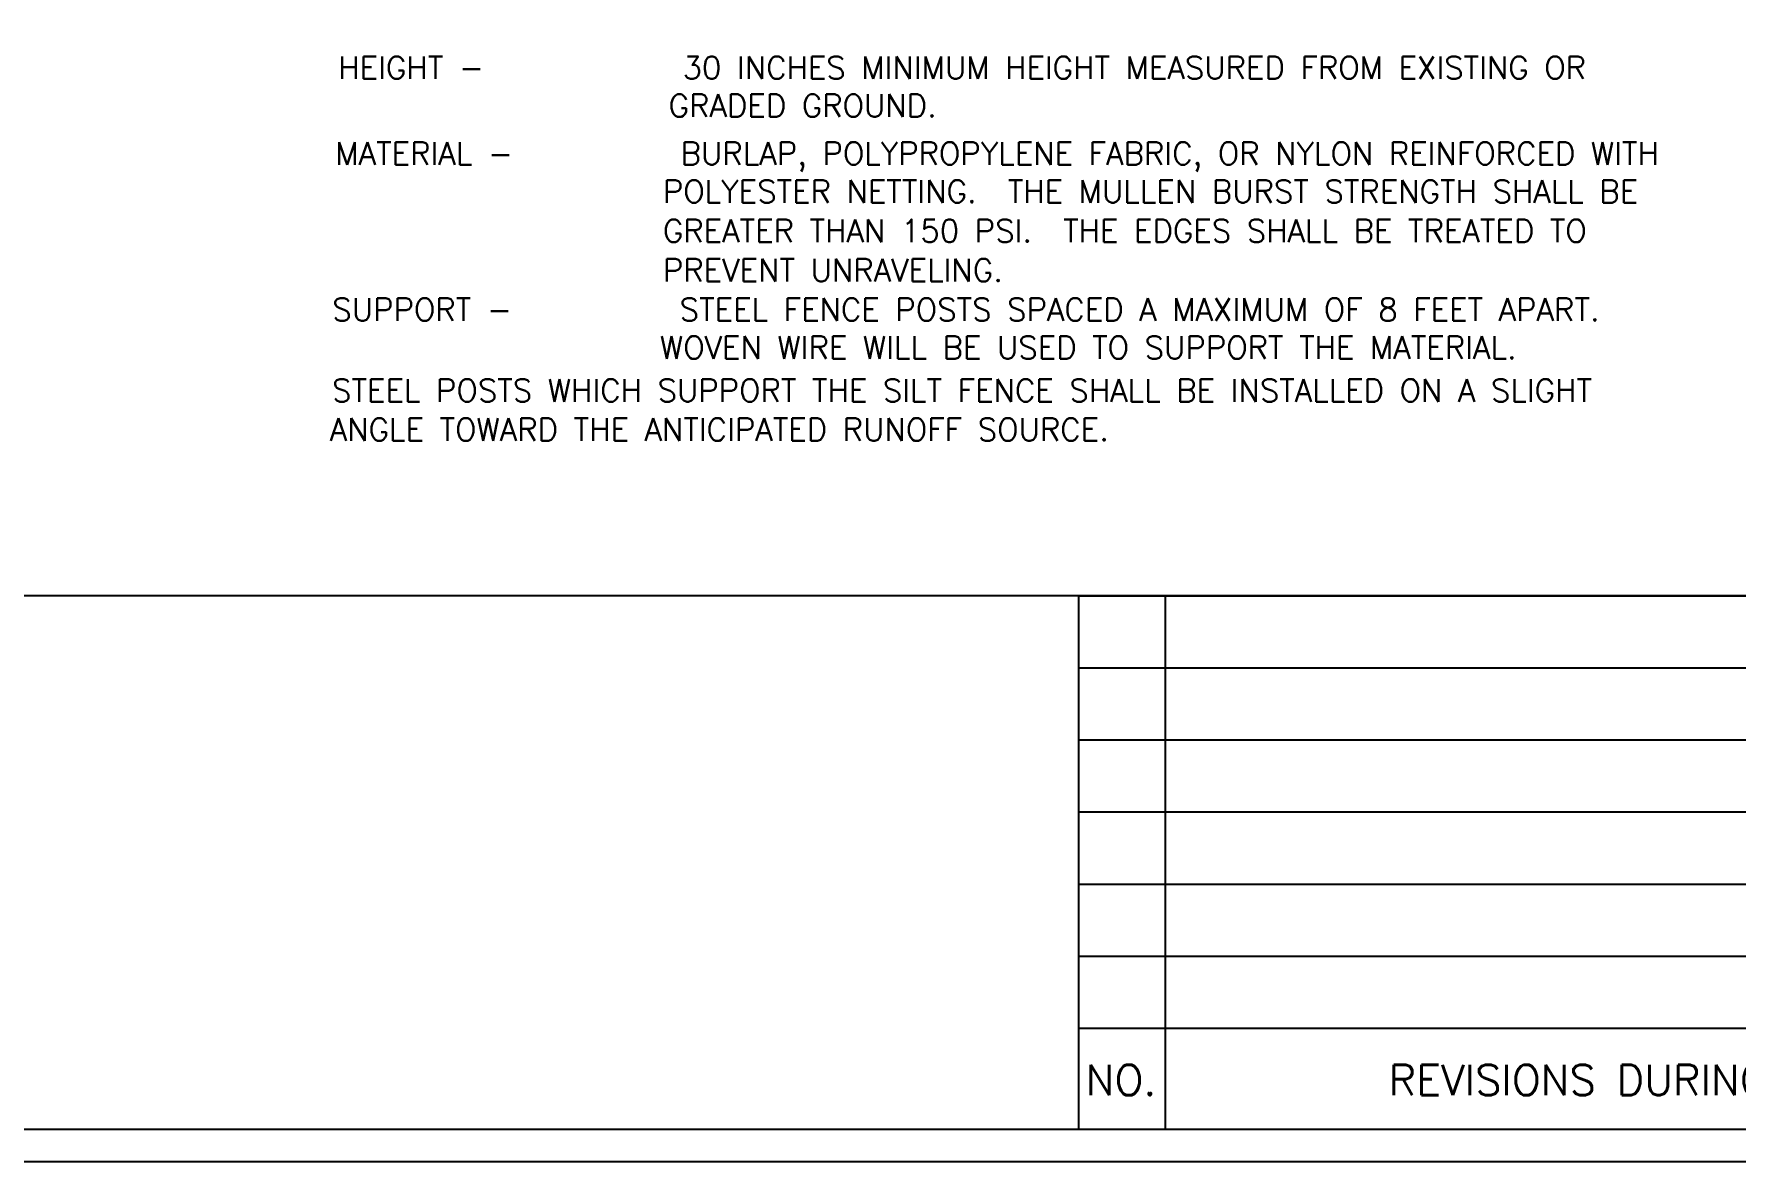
# Model space of a CAD drawing. Header units: inches. Extents: x 0 to 5400, y 0 to 3454.
# Drawn here: x 1027 to 1912, y 0 to 587 of the extents above; entities that cross this region are included whole.
import ezdxf
from ezdxf.enums import TextEntityAlignment as Align

# ---------------------------------------------------------------- set-up
doc = ezdxf.new("R2010")
doc.units = ezdxf.units.IN
doc.header["$MEASUREMENT"] = 0
doc.layers.add('SHEET', color=4, linetype='Continuous')
doc.styles.add('SIMPLEX', font='simplex')

msp = doc.modelspace()

# ---------------------------------------------------------------- linework, layer by layer
at = {"layer": 'SHEET', "color": 20, "linetype": 'Continuous', "flags": 128}
msp.add_lwpolyline([(0, 0), (0, 3454.2), (5400, 3454.2), (5400, 0), (0, 0)], close=True, dxfattribs=at)
at = {"layer": 'SHEET', "color": 17, "linetype": 'Continuous', "flags": 128}
msp.add_lwpolyline([(140.67, 17.1), (5300.67, 17.1), (5300.67, 3437.1), (140.67, 3437.1), (140.67, 17.1)], close=True, dxfattribs=at)
msp.add_lwpolyline([(5300.67, 294.6), (140.67, 294.6)], dxfattribs=at)
at = {"layer": 'SHEET', "color": 12, "linetype": 'Continuous', "flags": 128}
msp.add_lwpolyline([(1570.46, 294.6), (5300.67, 294.6)], dxfattribs=at)
msp.add_lwpolyline([(1570.46, 294.6), (5300.67, 294.6)], dxfattribs=at)
at = {"layer": 'SHEET', "color": 5, "linetype": 'Continuous', "flags": 128}
msp.add_lwpolyline([(1570.46, 17.1), (1570.46, 294.6)], dxfattribs=at)
at = {"layer": 'SHEET', "color": 3, "linetype": 'Continuous', "flags": 128}
for points in [[(1615.46, 17.1), (1615.46, 294.6)], [(1570.46, 257.1), (2395.46, 257.1)], [(1570.46, 219.6), (2395.46, 219.6)], [(1570.46, 182.1), (2395.46, 182.1)], [(1570.46, 144.6), (2395.46, 144.6)], [(1570.46, 107.1), (2395.46, 107.1)], [(1570.46, 69.6), (2395.46, 69.6)]]:
    msp.add_lwpolyline(points, dxfattribs=at)

# ---------------------------------------------------------------- texts
at = {"layer": 'SHEET', "color": 2, "linetype": 'Continuous', "style": 'SIMPLEX'}
for s, p in [('HEIGHT -           30 INCHES MINIMUM HEIGHT MEASURED FROM EXISTING OR', (1185.28, 563.47)), ('                  GRADED GROUND.', (1198.93, 543.72)), ('MATERIAL -         BURLAP, POLYPROPYLENE FABRIC, OR NYLON REINFORCED WITH', (1183.71, 518.86)), ('                   POLYESTER NETTING.  THE MULLEN BURST STRENGTH SHALL BE', (1187.12, 499.12)), ('                   GREATER THAN 150 PSI.  THE EDGES SHALL BE TREATED TO', (1187.12, 478.61)), ('                   PREVENT UNRAVELING.', (1187.12, 458.11)), ('SUPPORT -         STEEL FENCE POSTS SPACED A MAXIMUM OF 8 FEET APART.', (1182.14, 437.61)), ('                   WOVEN WIRE WILL BE USED TO SUPPORT THE MATERIAL.', (1185.55, 417.86)), ('  STEEL POSTS WHICH SUPPORT THE SILT FENCE SHALL BE INSTALLED ON A SLIGHT', (1165.84, 395.56)), ('   ANGLE TOWARD THE ANTICIPATED RUNOFF SOURCE.', (1154.45, 375.23))]:
    msp.add_text(s, height=11.7909, dxfattribs=at).set_placement(p)
at = {"layer": 'SHEET', "color": 3, "linetype": 'Continuous', "style": 'SIMPLEX'}
for s, p in [('NO.', (1592.39, 34.71)), ('REVISIONS DURING CONSTRUCTION', (1914.94, 34.71))]:
    msp.add_text(s, height=15.9, dxfattribs=at).set_placement(p, align=Align.CENTER)

doc.saveas('drawing.dxf')
